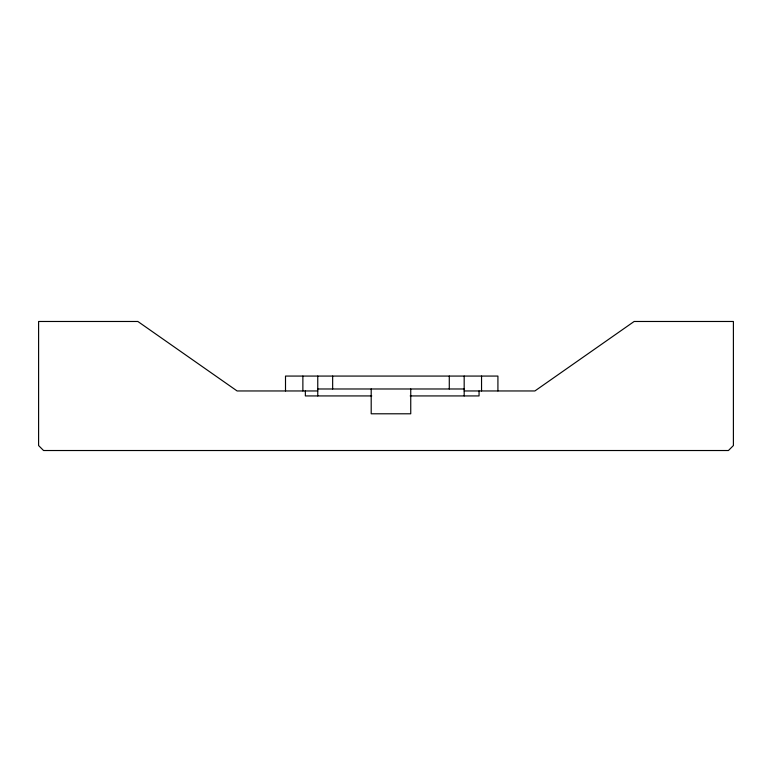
<?xml version="1.0" encoding="UTF-8"?>
<svg xmlns="http://www.w3.org/2000/svg" width="772" height="772" viewBox="0 0 772 772"><rect width="100%" height="100%" fill="white"/><g stroke="black" fill="none" stroke-linecap="round" stroke-linejoin="round"><path stroke-width="1.16" d="M317.765 388.982L464.175 388.982M317.765 390.96L237.11 390.96L137.86 321.48L38.6 321.48L38.6 445.55L43.56 450.52L728.44 450.52L733.4 445.55L733.4 321.48L634.14 321.48L534.89 390.96L464.175 390.96M371.766 395.93L305.355 395.93L305.355 390.96M410.173 395.93L479.055 395.93L479.055 390.96M497.921 390.96L497.921 376.07L285.505 376.07L285.505 390.96M481.545 376.07L481.545 390.96M464.175 376.07L464.175 395.93M449.285 376.07L449.285 388.982M410.743 388.982L410.743 413.792L371.197 413.792L371.197 388.982M332.655 376.07L332.655 388.982M317.765 376.07L317.765 395.93M302.875 376.07L302.875 390.96"/></g></svg>
